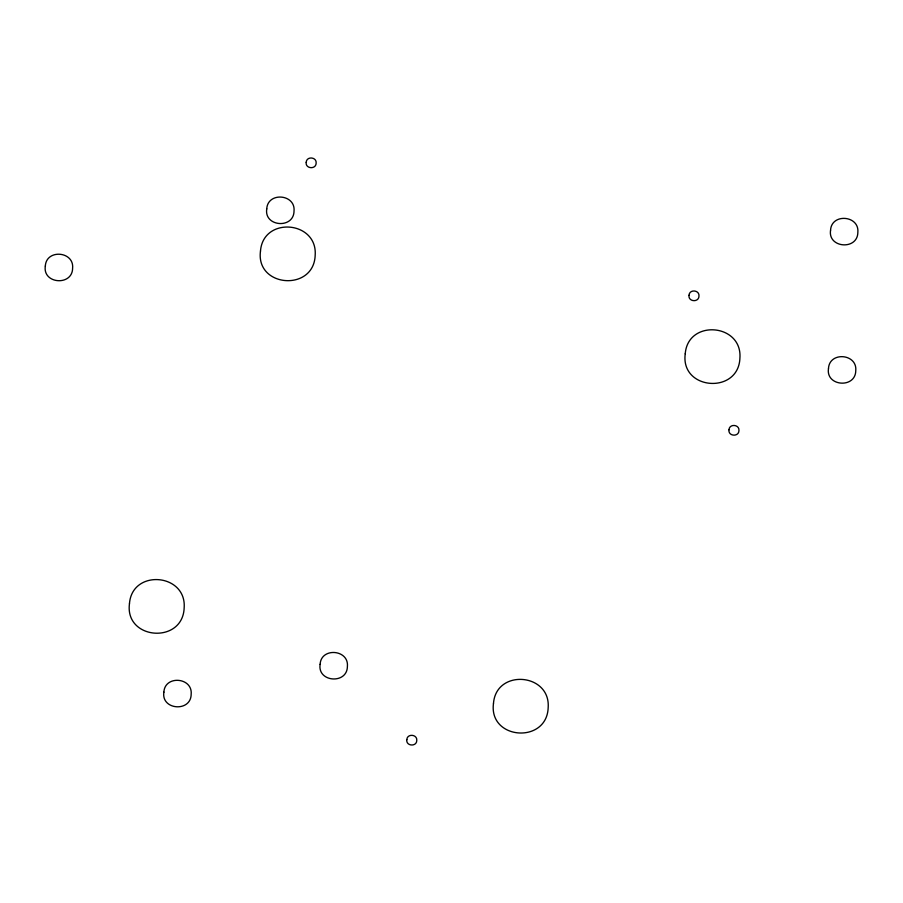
<?xml version="1.0" encoding="UTF-8"?>
<svg xmlns="http://www.w3.org/2000/svg" width="903" height="903" viewBox="0 0 903 903"><rect width="100%" height="100%" fill="white"/><g stroke="black" fill="none" stroke-linecap="round" stroke-linejoin="round"><path stroke-width="1.35" d="M45.331 266.069C42.407 284.039 72.511 286.319 72.612 268.135C74.215 251.158 46.2 248.844 45.331 266.069M129.479 603.565C124.456 640.103 182.97 644.46 184.167 607.73C186.582 573.326 132.154 568.732 129.479 603.565M163.883 692.161C160.96 710.119 191.064 712.411 191.165 694.226C192.768 677.25 164.752 674.936 163.883 692.161M260.493 251.034C255.47 287.56 313.984 291.917 315.181 255.188C317.596 220.783 263.168 216.189 260.493 251.034M266.757 208.898C263.834 226.867 293.938 229.159 294.028 210.975C295.642 193.998 267.627 191.673 266.757 208.898M306.196 162.314C305.124 168.884 316.129 169.719 316.163 163.071C316.75 156.862 306.512 156.016 306.196 162.314M320.125 664.326C317.201 682.296 347.305 684.576 347.395 666.391C349.009 649.415 320.994 647.101 320.125 664.326M406.813 739.659C405.74 746.217 416.746 747.052 416.78 740.415C417.367 734.207 407.129 733.36 406.813 739.659M493.489 703.369C488.467 739.896 546.981 744.264 548.177 707.534C550.593 673.119 496.165 668.536 493.489 703.369M689.023 295.304C687.951 301.873 698.956 302.708 698.99 296.06C699.577 289.852 689.339 289.005 689.023 295.304M685.242 353.784C680.219 390.31 738.733 394.679 739.918 357.949C742.334 323.534 687.905 318.951 685.242 353.784M728.981 429.794C727.92 436.352 738.914 437.199 738.959 430.55C739.546 424.342 729.297 423.496 728.981 429.794M830.568 230.22C827.645 248.19 857.748 250.47 857.85 232.297C859.453 215.309 831.437 212.995 830.568 230.22M828.491 368.514C825.568 386.473 855.672 388.764 855.762 370.58C857.376 353.604 829.36 351.29 828.491 368.514"/></g></svg>
